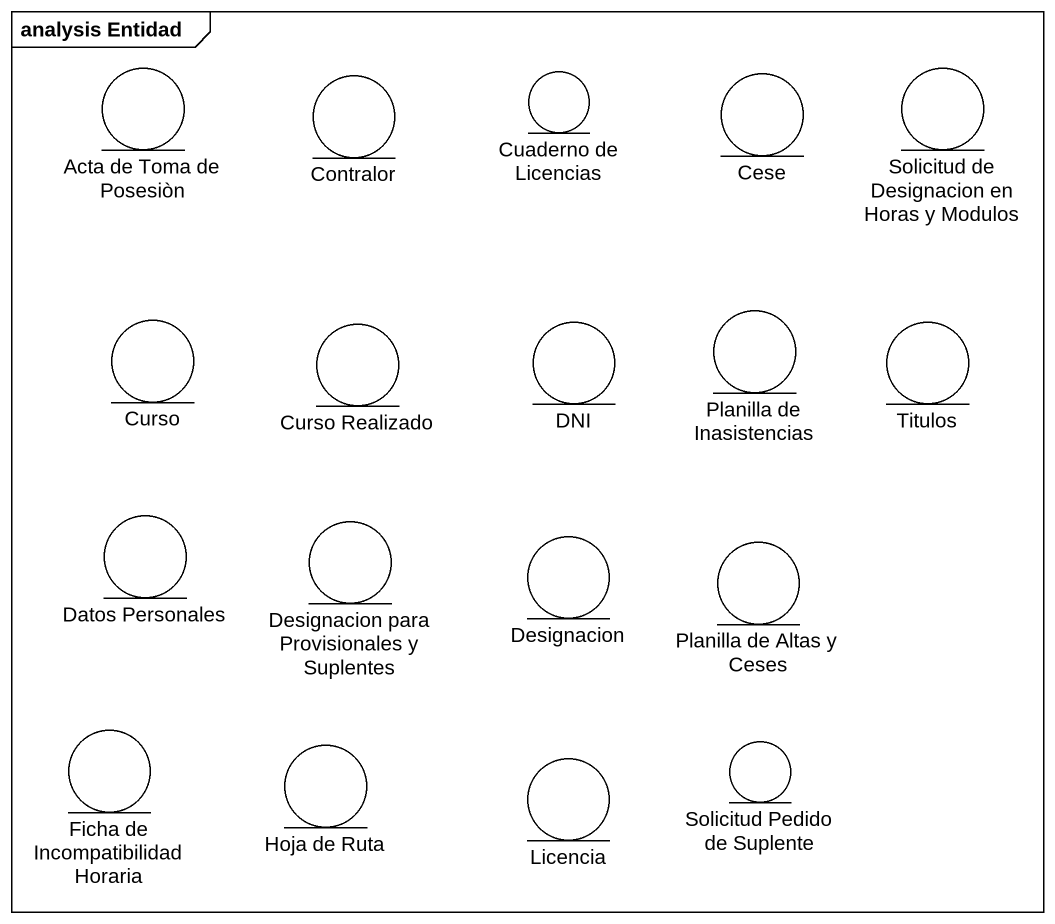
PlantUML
@startuml
mainframe analysis Entidad
entity "Acta de Toma de Posesiòn" as Acta_de_Toma_de_Posesiòn
entity Contralor
entity "Cuaderno de Licencias" as Cuaderno_de_Licencias
entity Cese
entity "Solicitud de Designacion en Horas y Modulos" as Solicitud_de_Designacion_en
entity Curso
entity "Curso Realizado" as Curso_Realizado
entity DNI
entity "Planilla de Inasistencias" as Planilla_de_Inasistencias
entity Titulos
entity "Datos Personales" as Datos_Personales
entity "Designacion para Provisionales y Suplentes" as Designacion_para
entity Designacion
entity "Planilla de Altas y Ceses" as Planilla_de_Altas_y_Ceses
entity "Ficha de Incompatibilidad Horaria" as Ficha_de_Incompatibilidad
entity "Hoja de Ruta" as Hoja_de_Ruta
entity Licencia
entity "Solicitud Pedido de Suplente" as Solicitud_Pedido_de_Suplente
@enduml
